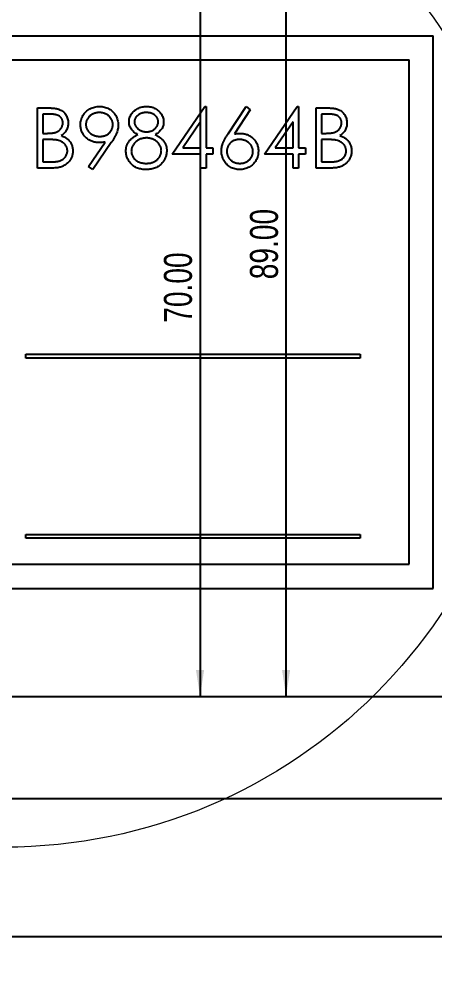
# Model space of a CAD drawing. Header units: millimetres. Extents: x 0 to 836, y 0 to 589.
# Drawn here: x 269.9 to 321.7, y 202.8 to 323.1 of the extents above; entities that cross this region are included whole.
import ezdxf

# ---------------------------------------------------------------- set-up
doc = ezdxf.new("R2010")
doc.units = ezdxf.units.MM
doc.layers.add('FORMAT', color=7, linetype='Continuous')
doc.styles.add('SLDTEXTSTYLE0', font='TXT', dxfattribs={"width": 0.75})
doc.dimstyles.new('SLDDIMSTYLE0', dxfattribs={"dimtxt": 3.5, "dimasz": 3.302, "dimexe": 0, "dimexo": 0.0625, "dimgap": 0.875, "dimtad": 1, "dimlfac": 0.666667, "dimrnd": 1e-09, "dimzin": 4, "dimdsep": 46, "dimtxsty": 'SLDTEXTSTYLE0', "dimsah": 1, "dimcen": 0.09, "dimadec": 0, "dimazin": 1, "dimtfac": 1, "dimtofl": 0, "dimtmove": 0, "dimatfit": 3, "dimfxl": 1, "dimfrac": 2, "dimtolj": 1, "dimtzin": 12, "dimarcsym": 0})

# ---------------------------------------------------------------- blocks, each defined once
blk = doc.blocks.new('_D_1')
at = {"layer": 'FORMAT'}
for p, q in [((58.29, 421.36), (58.29, 549.74)), ((58.29, 548.74), (694.29, 548.74)), ((694.29, 421.36), (694.29, 549.74))]:
    blk.add_line(p, q, dxfattribs=at)
for points in [[(58.29, 548.74), (61.59, 548.23), (61.59, 549.24)], [(694.29, 548.74), (690.99, 549.24), (690.99, 548.23)]]:
    blk.add_solid(points, dxfattribs=at)
at = {"layer": 'FORMAT', "insert": (369.18, 553.25), "char_height": 3.5, "attachment_point": 1, "style": 'SLDTEXTSTYLE0'}
blk.add_mtext('424.00', dxfattribs=at)
blk = doc.blocks.new('_D_5')
at = {"layer": 'FORMAT'}
for p, q in [((377.96, 372.01), (302.17, 372.01)), ((303.17, 238.51), (303.17, 372.01)), ((211.54, 238.51), (304.17, 238.51))]:
    blk.add_line(p, q, dxfattribs=at)
for points in [[(303.17, 372.01), (302.67, 368.71), (303.68, 368.71)], [(303.17, 238.51), (303.68, 241.82), (302.67, 241.82)]]:
    blk.add_solid(points, dxfattribs=at)
at = {"layer": 'FORMAT', "insert": (298.66, 290.62), "char_height": 3.5, "attachment_point": 1, "rotation": 90, "style": 'SLDTEXTSTYLE0'}
blk.add_mtext('89.00', dxfattribs=at)
blk = doc.blocks.new('_D_11')
at = {"layer": 'FORMAT'}
for p, q in [((358, 276.01), (330.46, 276.01)), ((331.46, 276.01), (331.46, 238.51)), ((211.54, 238.51), (332.46, 238.51))]:
    blk.add_line(p, q, dxfattribs=at)
for points in [[(331.46, 276.01), (330.95, 272.71), (331.96, 272.71)], [(331.46, 238.51), (331.96, 241.82), (330.95, 241.82)]]:
    blk.add_solid(points, dxfattribs=at)
at = {"layer": 'FORMAT', "insert": (326.94, 243.27), "char_height": 3.5, "attachment_point": 1, "rotation": 90, "style": 'SLDTEXTSTYLE0'}
blk.add_mtext('25.00', dxfattribs=at)
blk = doc.blocks.new('_D_75')
at = {"layer": 'FORMAT'}
for p, q in [((337.04, 343.51), (291.43, 343.51)), ((292.43, 343.51), (292.43, 238.51)), ((211.54, 238.51), (293.43, 238.51))]:
    blk.add_line(p, q, dxfattribs=at)
for points in [[(292.43, 343.51), (291.92, 340.21), (292.94, 340.21)], [(292.43, 238.51), (292.94, 241.82), (291.92, 241.82)]]:
    blk.add_solid(points, dxfattribs=at)
at = {"layer": 'FORMAT', "insert": (287.92, 285.19), "char_height": 3.5, "attachment_point": 1, "rotation": 90, "style": 'SLDTEXTSTYLE0'}
blk.add_mtext('70.00', dxfattribs=at)
blk = doc.blocks.new('_D_89')
at = {"layer": 'FORMAT'}
for p, q in [((376.29, 373.88), (376.29, 179.51)), ((103.29, 237.51), (103.29, 179.51)), ((103.29, 180.51), (376.29, 180.51))]:
    blk.add_line(p, q, dxfattribs=at)
for points in [[(103.29, 180.51), (106.59, 180.01), (106.59, 181.02)], [(376.29, 180.51), (372.99, 181.02), (372.99, 180.01)]]:
    blk.add_solid(points, dxfattribs=at)
at = {"layer": 'FORMAT', "insert": (234.58, 185.03), "char_height": 3.5, "attachment_point": 1, "style": 'SLDTEXTSTYLE0'}
blk.add_mtext('182.00', dxfattribs=at)
blk = doc.blocks.new('_D_90')
at = {"layer": 'FORMAT'}
for p, q in [((377.29, 372.01), (394.74, 372.01)), ((393.74, 238.51), (393.74, 372.01)), ((211.54, 238.51), (394.74, 238.51)), ((393.74, 238.51), (393.74, 186.69))]:
    blk.add_line(p, q, dxfattribs=at)
for points in [[(393.74, 372.01), (393.23, 368.71), (394.24, 368.71)], [(393.74, 238.51), (394.24, 241.82), (393.23, 241.82)]]:
    blk.add_solid(points, dxfattribs=at)
at = {"layer": 'FORMAT', "insert": (389.22, 186.69), "char_height": 3.5, "attachment_point": 1, "rotation": 90, "style": 'SLDTEXTSTYLE0'}
blk.add_mtext('89.00', dxfattribs=at)

msp = doc.modelspace()

# ---------------------------------------------------------------- linework, layer by layer
at = {"color": 7, "linetype": 'Continuous', "lineweight": 25}
for p, q in [((216.54008, 321.01361), (321.54008, 321.01361)), ((321.54008, 252.01361), (321.54008, 321.01361)), ((219.54008, 318.01361), (318.54008, 318.01361)), ((318.54008, 255.01361), (318.54008, 318.01361)), ((272.11701, 312.01361), (273.58035, 312.01361)), ((272.11701, 304.51361), (272.11701, 312.01361)), ((288.94393, 306.24438), (293.03798, 312.20592)), ((293.03798, 312.20592), (293.1747, 312.20592)), ((293.1747, 312.20592), (293.1747, 307.01361)), ((295.93612, 308.78344), (298.1747, 312.20592)), ((298.69303, 311.79877), (296.71136, 308.76842)), ((298.1747, 312.20592), (298.69303, 311.79877)), ((300.48239, 306.24438), (304.57644, 312.20592)), ((304.57644, 312.20592), (304.71316, 312.20592)), ((304.71316, 312.20592), (304.71316, 307.01361)), ((306.9247, 312.01361), (308.38804, 312.01361)), ((306.9247, 304.51361), (306.9247, 312.01361)), ((273.70355, 311.24438), (272.79008, 311.24438)), ((272.79008, 311.24438), (272.79008, 308.84053)), ((307.59778, 311.24438), (307.59778, 308.84053)), ((308.51124, 311.24438), (307.59778, 311.24438)), ((292.50162, 310.27082), (290.26605, 307.01361)), ((292.50162, 307.01361), (292.50162, 310.27082)), ((304.04008, 310.27082), (301.80451, 307.01361)), ((304.04008, 307.01361), (304.04008, 310.27082)), ((272.79008, 308.84053), (273.24231, 308.84053)), ((273.2363, 308.0713), (272.79008, 308.0713)), ((272.79008, 308.0713), (272.79008, 305.28284)), ((307.59778, 308.84053), (308.05, 308.84053)), ((307.59778, 308.0713), (307.59778, 305.28284)), ((308.04399, 308.0713), (307.59778, 308.0713)), ((278.50222, 304.6954), (280.58756, 307.74378)), ((281.34928, 307.69871), (279.04008, 304.3213)), ((290.26605, 307.01361), (292.50162, 307.01361)), ((293.1747, 307.01361), (294.04008, 307.01361)), ((294.04008, 307.01361), (294.04008, 306.24438)), ((301.80451, 307.01361), (304.04008, 307.01361)), ((304.71316, 307.01361), (305.57855, 307.01361)), ((305.57855, 307.01361), (305.57855, 306.24438)), ((292.50162, 306.24438), (288.94393, 306.24438)), ((292.50162, 304.51361), (292.50162, 306.24438)), ((293.1747, 306.24438), (293.1747, 304.51361)), ((294.04008, 306.24438), (293.1747, 306.24438)), ((304.04008, 306.24438), (300.48239, 306.24438)), ((304.04008, 304.51361), (304.04008, 306.24438)), ((304.71316, 306.24438), (304.71316, 304.51361)), ((305.57855, 306.24438), (304.71316, 306.24438)), ((274.14525, 304.51361), (272.11701, 304.51361)), ((272.79008, 305.28284), (273.74862, 305.28284)), ((279.04008, 304.3213), (278.50222, 304.6954)), ((293.1747, 304.51361), (292.50162, 304.51361)), ((304.71316, 304.51361), (304.04008, 304.51361)), ((308.95294, 304.51361), (306.9247, 304.51361)), ((307.59778, 305.28284), (308.55631, 305.28284)), ((270.6747, 281.24438), (312.40547, 281.24438)), ((270.6747, 280.76361), (270.6747, 281.24438)), ((312.40547, 280.76361), (270.6747, 280.76361)), ((312.40547, 281.24438), (312.40547, 280.76361)), ((270.6747, 258.74438), (312.40547, 258.74438)), ((270.6747, 258.26361), (270.6747, 258.74438)), ((312.40547, 258.74438), (312.40547, 258.26361)), ((312.40547, 258.26361), (270.6747, 258.26361)), ((219.54008, 255.01361), (318.54008, 255.01361)), ((216.54008, 252.01361), (321.54008, 252.01361)), ((58.29008, 225.76361), (694.29008, 225.76361)), ((58.29008, 208.51361), (694.29008, 208.51361))]:
    msp.add_line(p, q, dxfattribs=at)
at = {"color": 7, "linetype": 'Continuous', "lineweight": 18}
msp.add_circle((267.98143, 285.33813), 65.65304, dxfattribs=at)
at = {"color": 7, "linetype": 'Continuous', "lineweight": 25}
for points, knots in [([(273.58035, 312.01361), (273.65198, 312.01323), (273.79082, 312.0125), (273.99272, 312.00118), (274.18183, 311.98575), (274.35819, 311.96125), (274.52174, 311.9317), (274.67295, 311.89591), (274.81136, 311.85299), (274.9766, 311.78475), (275.165, 311.68335), (275.369, 311.5335), (275.54344, 311.35022), (275.69384, 311.14347), (275.81341, 310.91603), (275.89992, 310.67333), (275.95468, 310.4185), (275.96031, 310.24355), (275.96316, 310.15514)], [0, 0, 0, 0, 0.062594097, 0.121322939, 0.176680142, 0.228365096, 0.276868446, 0.321879128, 0.364098625, 0.403355696, 0.477967948, 0.550535461, 0.623584457, 0.698174882, 0.77335367, 0.847281125, 0.92281834, 1, 1, 1, 1]), ([(277.50162, 309.90874), (277.50534, 310.01367), (277.51263, 310.21964), (277.57135, 310.52057), (277.6679, 310.80511), (277.80254, 311.07252), (277.97211, 311.31894), (278.17591, 311.54096), (278.41271, 311.73541), (278.6771, 311.90256), (278.96285, 312.037), (279.26214, 312.13608), (279.57268, 312.19436), (279.78303, 312.20205), (279.88894, 312.20592)], [0, 0, 0, 0, 0.085249051, 0.167326594, 0.248175325, 0.328829078, 0.409908097, 0.490584451, 0.572993487, 0.658264892, 0.744221577, 0.829060407, 0.913938298, 1, 1, 1, 1]), ([(279.88894, 312.20592), (279.99285, 312.202), (280.19815, 312.19425), (280.50006, 312.13749), (280.78921, 312.04184), (281.06403, 311.90966), (281.31847, 311.74398), (281.54727, 311.54654), (281.74522, 311.31725), (281.91199, 311.06163), (282.04585, 310.78699), (282.14243, 310.50031), (282.20189, 310.20365), (282.20938, 310.00266), (282.21316, 309.90123)], [0, 0, 0, 0, 0.0855321077, 0.1690033829, 0.2519432489, 0.3356820104, 0.4194085858, 0.5012648985, 0.5837029416, 0.668000359, 0.7519186599, 0.8345977113, 0.9165256688, 1, 1, 1, 1]), ([(283.55932, 310.28134), (283.56282, 310.36126), (283.56986, 310.52192), (283.62683, 310.76108), (283.71966, 310.99597), (283.84592, 311.22546), (284.00317, 311.44178), (284.19185, 311.6358), (284.40742, 311.80575), (284.64883, 311.94841), (284.90863, 312.06452), (285.18273, 312.14462), (285.46637, 312.19698), (285.65944, 312.20291), (285.75733, 312.20592)], [0, 0, 0, 0, 0.074058426, 0.148870352, 0.226667668, 0.307734759, 0.391157204, 0.473929356, 0.557927752, 0.64498929, 0.733364056, 0.821092042, 0.909287215, 1, 1, 1, 1]), ([(285.75733, 312.20592), (285.8527, 312.20282), (286.04075, 312.19671), (286.31716, 312.14573), (286.58165, 312.0606), (286.83328, 311.94511), (287.06756, 311.80285), (287.27457, 311.63056), (287.45742, 311.4374), (287.60868, 311.22114), (287.73331, 310.99253), (287.8201, 310.75334), (287.87571, 310.50874), (287.88272, 310.34323), (287.88624, 310.2603)], [0, 0, 0, 0, 0.089409711, 0.176305764, 0.262625902, 0.349445726, 0.435498264, 0.51892813, 0.601354657, 0.684256422, 0.76580674, 0.844876866, 0.922279795, 1, 1, 1, 1]), ([(308.38804, 312.01361), (308.45967, 312.01323), (308.59852, 312.0125), (308.80041, 312.00118), (308.98952, 311.98575), (309.16588, 311.96125), (309.32943, 311.9317), (309.48064, 311.89591), (309.61905, 311.85299), (309.78429, 311.78475), (309.97269, 311.68335), (310.17669, 311.5335), (310.35113, 311.35022), (310.50153, 311.14347), (310.6211, 310.91603), (310.70761, 310.67333), (310.76237, 310.4185), (310.76801, 310.24355), (310.77085, 310.15514)], [0, 0, 0, 0, 0.062594097, 0.121322939, 0.176680142, 0.228365096, 0.276868446, 0.321879128, 0.364098625, 0.403355696, 0.477967948, 0.550535461, 0.623584457, 0.698174882, 0.77335367, 0.847281125, 0.92281834, 1, 1, 1, 1]), ([(275.29008, 310.14161), (275.28896, 310.18324), (275.28675, 310.2649), (275.26863, 310.38393), (275.23784, 310.49588), (275.1983, 310.60228), (275.14304, 310.69981), (275.07797, 310.79183), (274.99936, 310.87521), (274.90988, 310.95315), (274.807, 311.02224), (274.69079, 311.08276), (274.55968, 311.13149), (274.41586, 311.17417), (274.25714, 311.20414), (274.08534, 311.22911), (273.89905, 311.24183), (273.77017, 311.24351), (273.70355, 311.24438)], [0, 0, 0, 0, 0.057003133, 0.111817869, 0.164402372, 0.215869805, 0.26684111, 0.317478963, 0.369902136, 0.423400449, 0.479718398, 0.539241497, 0.602430689, 0.671029546, 0.744484798, 0.823453971, 0.908740313, 1, 1, 1, 1]), ([(279.85439, 311.43669), (279.79725, 311.43502), (279.68515, 311.43176), (279.52001, 311.41257), (279.36174, 311.37755), (279.20929, 311.32948), (279.06296, 311.26753), (278.92287, 311.19249), (278.78986, 311.10297), (278.66519, 311.00141), (278.54926, 310.89193), (278.45042, 310.77242), (278.36558, 310.64889), (278.29513, 310.51985), (278.24156, 310.38445), (278.20165, 310.24367), (278.17896, 310.09678), (278.17613, 309.99696), (278.1747, 309.9463)], [0, 0, 0, 0, 0.068711841, 0.134812066, 0.199537593, 0.263334935, 0.326747481, 0.390328483, 0.454125826, 0.519203322, 0.583510145, 0.645497183, 0.705289842, 0.76348758, 0.8218564, 0.880004273, 0.93910771, 1, 1, 1, 1]), ([(281.54008, 309.9463), (281.53865, 309.99696), (281.53582, 310.09678), (281.51313, 310.24367), (281.47322, 310.38445), (281.41967, 310.51987), (281.34913, 310.64883), (281.26448, 310.77294), (281.16391, 310.89142), (281.04819, 311.00149), (280.9234, 311.10295), (280.79041, 311.19249), (280.65032, 311.26753), (280.50399, 311.32946), (280.3511, 311.37779), (280.19175, 311.41254), (280.02513, 311.43176), (279.91203, 311.43502), (279.85439, 311.43669)], [0, 0, 0, 0, 0.060760097, 0.119735224, 0.177756862, 0.235998968, 0.294070362, 0.353733216, 0.41597262, 0.480139837, 0.545076055, 0.608734897, 0.67217787, 0.735452751, 0.799111594, 0.864283666, 0.930837051, 1, 1, 1, 1]), ([(285.71977, 311.43669), (285.66716, 311.43529), (285.56424, 311.43256), (285.41332, 311.41829), (285.26981, 311.39053), (285.1322, 311.35359), (285.00239, 311.30369), (284.87861, 311.24499), (284.76296, 311.17362), (284.65406, 311.09356), (284.55602, 311.0055), (284.46901, 310.91376), (284.39674, 310.81652), (284.33537, 310.71622), (284.29083, 310.60987), (284.25748, 310.50073), (284.23494, 310.38743), (284.23325, 310.30999), (284.23239, 310.27082)], [0, 0, 0, 0, 0.0752433086, 0.1472088117, 0.2164470899, 0.2840250416, 0.3506554492, 0.4150313178, 0.479629831, 0.5446516341, 0.6080442397, 0.667827565, 0.7251142466, 0.7809917079, 0.8355270041, 0.8894381545, 0.9440720892, 1, 1, 1, 1]), ([(287.21316, 310.28584), (287.21202, 310.32148), (287.20976, 310.3922), (287.19112, 310.49664), (287.16031, 310.5987), (287.1186, 310.69923), (287.06373, 310.79682), (286.99866, 310.893), (286.91962, 310.9856), (286.83092, 311.07679), (286.73032, 311.16119), (286.61802, 311.23541), (286.49461, 311.29843), (286.36007, 311.34962), (286.2149, 311.38807), (286.05977, 311.41686), (285.89339, 311.43309), (285.7789, 311.43546), (285.71977, 311.43669)], [0, 0, 0, 0, 0.050902438, 0.101034043, 0.151083817, 0.203061988, 0.256248434, 0.310846715, 0.3687691, 0.43001504, 0.492519647, 0.556048722, 0.621995683, 0.690192369, 0.761384855, 0.83635622, 0.915487005, 1, 1, 1, 1]), ([(310.09778, 310.14161), (310.09665, 310.18324), (310.09444, 310.2649), (310.07632, 310.38393), (310.04554, 310.49588), (310.00599, 310.60228), (309.95073, 310.69981), (309.88566, 310.79183), (309.80705, 310.87521), (309.71757, 310.95315), (309.6147, 311.02224), (309.49849, 311.08276), (309.36737, 311.13149), (309.22356, 311.17417), (309.06483, 311.20414), (308.89303, 311.22911), (308.70674, 311.24183), (308.57786, 311.24351), (308.51124, 311.24438)], [0, 0, 0, 0, 0.057003133, 0.111817869, 0.164402372, 0.215869805, 0.26684111, 0.317478963, 0.369902136, 0.423400449, 0.479718398, 0.539241497, 0.602430689, 0.671029546, 0.744484798, 0.823453971, 0.908740313, 1, 1, 1, 1]), ([(273.24231, 308.84053), (273.30841, 308.84139), (273.43614, 308.84305), (273.62111, 308.84779), (273.79281, 308.86107), (273.95093, 308.87435), (274.09524, 308.89594), (274.2254, 308.92163), (274.34347, 308.94881), (274.47963, 308.99503), (274.63407, 309.06334), (274.79871, 309.16935), (274.94386, 309.29562), (275.06642, 309.44131), (275.16673, 309.60174), (275.23641, 309.77434), (275.28365, 309.95481), (275.28792, 310.07871), (275.29008, 310.14161)], [0, 0, 0, 0, 0.072301034, 0.139700332, 0.202288511, 0.260599533, 0.313190329, 0.361738933, 0.405706476, 0.445539985, 0.518831956, 0.58977824, 0.658867479, 0.728430478, 0.797282704, 0.864815377, 0.931363753, 1, 1, 1, 1]), ([(275.96316, 310.15514), (275.96082, 310.07231), (275.95622, 309.90955), (275.9122, 309.67149), (275.84328, 309.44488), (275.74748, 309.23054), (275.62298, 309.03333), (275.47542, 308.85164), (275.2974, 308.69318), (275.16402, 308.60458), (275.09627, 308.55958)], [0, 0, 0, 0, 0.1305691071, 0.2565806087, 0.3805516168, 0.5036229172, 0.6257393232, 0.747548582, 0.8717661186, 1, 1, 1, 1]), ([(279.7988, 307.68669), (279.72007, 307.6887), (279.56552, 307.69266), (279.33831, 307.72404), (279.11998, 307.77236), (278.91112, 307.84446), (278.71093, 307.93407), (278.51987, 308.0452), (278.33817, 308.17592), (278.1678, 308.32557), (278.01284, 308.48988), (277.87479, 308.66378), (277.76006, 308.8493), (277.66475, 309.04265), (277.59247, 309.24661), (277.53984, 309.45886), (277.50744, 309.68088), (277.50358, 309.83201), (277.50162, 309.90874)], [0, 0, 0, 0, 0.0662949128, 0.1301311165, 0.1928622252, 0.2543600042, 0.3159098461, 0.3773381393, 0.4402052629, 0.5041751318, 0.5680336324, 0.6302277218, 0.6908614774, 0.7514218176, 0.8114657367, 0.8727504668, 0.9353907348, 1, 1, 1, 1]), ([(278.1747, 309.9463), (278.176, 309.89563), (278.17856, 309.79569), (278.20326, 309.64884), (278.24457, 309.50808), (278.2999, 309.37204), (278.37276, 309.24203), (278.46217, 309.11867), (278.56697, 309.00056), (278.68575, 308.88955), (278.81575, 308.78765), (278.9546, 308.69866), (279.09991, 308.6235), (279.25219, 308.5632), (279.4103, 308.51474), (279.57568, 308.48009), (279.74777, 308.4609), (279.86436, 308.4576), (279.9235, 308.45592)], [0, 0, 0, 0, 0.059539585, 0.11742296, 0.174440441, 0.231733891, 0.289721977, 0.349200396, 0.410515532, 0.475080279, 0.540094475, 0.604444096, 0.668696674, 0.732110201, 0.796739347, 0.86290573, 0.930461639, 1, 1, 1, 1]), ([(279.9235, 308.45592), (279.98314, 308.45755), (280.09925, 308.46072), (280.26934, 308.48002), (280.4299, 308.51425), (280.58133, 308.56337), (280.72518, 308.62263), (280.85914, 308.69809), (280.98334, 308.78812), (281.0986, 308.88929), (281.20095, 309.00168), (281.29211, 309.11932), (281.3696, 309.24271), (281.43081, 309.37341), (281.48113, 309.50823), (281.51588, 309.64935), (281.53513, 309.79603), (281.53842, 309.89567), (281.54008, 309.9463)], [0, 0, 0, 0, 0.072712997, 0.141547485, 0.208362523, 0.272461584, 0.335389961, 0.397711299, 0.459383375, 0.522098174, 0.584314767, 0.644391935, 0.703345013, 0.761508875, 0.820030475, 0.878517037, 0.938264501, 1, 1, 1, 1]), ([(282.21316, 309.90123), (282.21064, 309.82249), (282.20551, 309.6628), (282.16965, 309.42016), (282.10875, 309.17276), (282.03964, 308.96336), (281.97293, 308.79041), (281.91014, 308.6538), (281.84047, 308.51001), (281.75922, 308.36056), (281.67187, 308.20352), (281.57317, 308.04049), (281.46537, 307.87123), (281.38859, 307.75713), (281.34928, 307.69871)], [0, 0, 0, 0, 0.098319974, 0.199417474, 0.305602598, 0.416162356, 0.474582381, 0.537006481, 0.603857361, 0.674089608, 0.749416987, 0.828253481, 0.91205416, 1, 1, 1, 1]), ([(284.65457, 308.69179), (284.56759, 308.73923), (284.39917, 308.83107), (284.17616, 308.99981), (283.98461, 309.18257), (283.82978, 309.3832), (283.70791, 309.59545), (283.6243, 309.81797), (283.56773, 310.04665), (283.56213, 310.20288), (283.55932, 310.28134)], [0, 0, 0, 0, 0.14586006, 0.282425903, 0.4108504, 0.535029421, 0.654701078, 0.770133433, 0.884555844, 1, 1, 1, 1]), ([(284.23239, 310.27082), (284.23386, 310.23165), (284.23678, 310.15424), (284.25929, 310.03993), (284.29284, 309.92759), (284.34566, 309.81991), (284.40902, 309.71315), (284.48721, 309.60997), (284.5804, 309.51001), (284.68546, 309.41414), (284.79992, 309.32435), (284.92117, 309.24641), (285.04769, 309.18119), (285.1782, 309.12692), (285.31401, 309.08472), (285.4543, 309.05479), (285.59908, 309.03619), (285.69718, 309.03396), (285.74682, 309.03284)], [0, 0, 0, 0, 0.05456395, 0.107826203, 0.161923709, 0.217509701, 0.274498333, 0.334814765, 0.397554947, 0.464754577, 0.53290121, 0.600097214, 0.665354161, 0.731083628, 0.796883494, 0.86329159, 0.930831218, 1, 1, 1, 1]), ([(285.74682, 309.03284), (285.81057, 309.03471), (285.93744, 309.03843), (286.12446, 309.07304), (286.30631, 309.12748), (286.48104, 309.20197), (286.64412, 309.29546), (286.78949, 309.40739), (286.91591, 309.53517), (287.02207, 309.67682), (287.10438, 309.82757), (287.16845, 309.97886), (287.20587, 310.13229), (287.21075, 310.23508), (287.21316, 310.28584)], [0, 0, 0, 0, 0.089689936, 0.17849401, 0.266837753, 0.356558176, 0.44533425, 0.530805835, 0.614076217, 0.697707086, 0.77914195, 0.855353591, 0.92855682, 1, 1, 1, 1]), ([(287.88624, 310.2603), (287.88316, 310.17893), (287.87713, 310.0191), (287.82634, 309.78612), (287.74081, 309.56793), (287.62404, 309.36206), (287.47184, 309.17224), (287.28625, 308.99606), (287.06875, 308.83207), (286.90533, 308.73953), (286.82103, 308.69179)], [0, 0, 0, 0, 0.121904041, 0.239412608, 0.355410104, 0.472090729, 0.592858982, 0.718703468, 0.854892383, 1, 1, 1, 1]), ([(308.05, 308.84053), (308.1161, 308.84139), (308.24383, 308.84305), (308.4288, 308.84779), (308.6005, 308.86107), (308.75863, 308.87435), (308.90293, 308.89594), (309.0331, 308.92163), (309.15116, 308.94881), (309.28732, 308.99503), (309.44176, 309.06334), (309.6064, 309.16935), (309.75155, 309.29562), (309.87412, 309.44131), (309.97443, 309.60174), (310.0441, 309.77434), (310.09134, 309.95481), (310.09561, 310.07871), (310.09778, 310.14161)], [0, 0, 0, 0, 0.072301034, 0.139700332, 0.202288511, 0.260599533, 0.313190329, 0.361738933, 0.405706476, 0.445539985, 0.518831956, 0.58977824, 0.658867479, 0.728430478, 0.797282704, 0.864815377, 0.931363753, 1, 1, 1, 1]), ([(310.77085, 310.15514), (310.76851, 310.07231), (310.76391, 309.90955), (310.71989, 309.67149), (310.65097, 309.44488), (310.55517, 309.23054), (310.43067, 309.03333), (310.28312, 308.85164), (310.1051, 308.69318), (309.97172, 308.60458), (309.90397, 308.55958)], [0, 0, 0, 0, 0.130569107, 0.256580609, 0.380551617, 0.503622917, 0.625739323, 0.747548582, 0.871766119, 1, 1, 1, 1]), ([(274.63954, 307.98266), (274.60305, 307.99006), (274.52393, 308.00612), (274.39492, 308.02306), (274.24763, 308.03816), (274.08172, 308.04932), (273.89699, 308.06087), (273.69304, 308.06536), (273.4707, 308.07071), (273.31643, 308.0711), (273.2363, 308.0713)], [0, 0, 0, 0, 0.079306486, 0.171952819, 0.277056507, 0.394730576, 0.526177321, 0.671344767, 0.829285257, 1, 1, 1, 1]), ([(275.09627, 308.55958), (275.18148, 308.52687), (275.34449, 308.46429), (275.56881, 308.35364), (275.76209, 308.23329), (275.9258, 308.10187), (276.0658, 307.96021), (276.18806, 307.80623), (276.29238, 307.63793), (276.38176, 307.45707), (276.45151, 307.26548), (276.50374, 307.06498), (276.53367, 306.85626), (276.53793, 306.71422), (276.54008, 306.64252)], [0, 0, 0, 0, 0.106057493, 0.202914257, 0.290300165, 0.370222566, 0.446383721, 0.5213969, 0.598291083, 0.676142469, 0.7555287, 0.834887172, 0.916646049, 1, 1, 1, 1]), ([(283.1747, 306.63651), (283.17594, 306.68913), (283.17839, 306.79314), (283.19532, 306.9468), (283.22256, 307.09637), (283.25954, 307.24238), (283.30966, 307.38379), (283.37018, 307.52125), (283.44075, 307.65493), (283.52235, 307.78556), (283.61729, 307.9113), (283.72478, 308.03429), (283.84698, 308.15263), (283.98254, 308.26775), (284.12989, 308.38169), (284.29287, 308.48831), (284.46716, 308.59515), (284.59103, 308.65903), (284.65457, 308.69179)], [0, 0, 0, 0, 0.058853586, 0.116315459, 0.172674843, 0.228780387, 0.284580359, 0.340256506, 0.396629805, 0.453507263, 0.51231819, 0.572648444, 0.636021936, 0.702362946, 0.771483056, 0.844184477, 0.920069794, 1, 1, 1, 1]), ([(285.76334, 308.26361), (285.69664, 308.26242), (285.5658, 308.2601), (285.3741, 308.23419), (285.19013, 308.19813), (285.01451, 308.14342), (284.84729, 308.07228), (284.68759, 307.98671), (284.53663, 307.88555), (284.39648, 307.7701), (284.2685, 307.64569), (284.15622, 307.51399), (284.06087, 307.37744), (283.98408, 307.23431), (283.92105, 307.08764), (283.87967, 306.93376), (283.85314, 306.77565), (283.84957, 306.66816), (283.84778, 306.61397)], [0, 0, 0, 0, 0.0712686926, 0.139811785, 0.2064974321, 0.2715352443, 0.3360818306, 0.4005283877, 0.4649838427, 0.5300503054, 0.594423409, 0.65558271, 0.7148491056, 0.7721150639, 0.8289992113, 0.8851221628, 0.9420793533, 1, 1, 1, 1]), ([(287.59778, 306.68458), (287.59584, 306.73575), (287.59201, 306.83664), (287.56772, 306.98614), (287.52504, 307.13057), (287.46648, 307.27168), (287.38852, 307.4066), (287.29671, 307.53885), (287.18594, 307.66476), (287.06077, 307.7853), (286.92435, 307.89676), (286.77935, 307.99536), (286.62688, 308.0784), (286.46726, 308.14594), (286.30084, 308.19905), (286.12774, 308.23616), (285.94777, 308.25952), (285.82551, 308.26223), (285.76334, 308.26361)], [0, 0, 0, 0, 0.057339426, 0.113063332, 0.169181449, 0.22577456, 0.283826304, 0.343454279, 0.405906962, 0.47139226, 0.538002834, 0.603063556, 0.667601831, 0.732225443, 0.79700481, 0.86304799, 0.930356987, 1, 1, 1, 1]), ([(286.82103, 308.69179), (286.88242, 308.65978), (287.00215, 308.59735), (287.17268, 308.49683), (287.32852, 308.39089), (287.474, 308.28452), (287.60656, 308.17367), (287.72473, 308.05788), (287.83141, 307.94006), (287.92447, 307.81819), (288.00632, 307.69262), (288.07706, 307.563), (288.13753, 307.42962), (288.18545, 307.29103), (288.22492, 307.14925), (288.25209, 307.00247), (288.26669, 306.85165), (288.26946, 306.74972), (288.27085, 306.6981)], [0, 0, 0, 0, 0.07952483, 0.155099976, 0.22721982, 0.295910504, 0.362055881, 0.425520117, 0.485812719, 0.544494706, 0.601459636, 0.657840594, 0.713974472, 0.769467952, 0.826129967, 0.882885359, 0.940700882, 1, 1, 1, 1]), ([(295.09778, 306.60496), (295.10031, 306.68219), (295.10548, 306.8399), (295.14157, 307.07875), (295.19957, 307.32315), (295.26452, 307.53048), (295.33314, 307.70032), (295.39026, 307.83726), (295.46134, 307.97818), (295.53714, 308.1279), (295.62448, 308.28259), (295.71944, 308.44481), (295.82465, 308.61199), (295.89841, 308.72544), (295.93612, 308.78344)], [0, 0, 0, 0, 0.09781819, 0.199726053, 0.305276357, 0.415811491, 0.474472231, 0.53727388, 0.603657421, 0.674298863, 0.749834485, 0.828598477, 0.912377778, 1, 1, 1, 1]), ([(297.34688, 308.0713), (297.28974, 308.06963), (297.17814, 308.06638), (297.01441, 308.04747), (296.85946, 308.01185), (296.71122, 307.9665), (296.57247, 307.90413), (296.44221, 307.82838), (296.31993, 307.73919), (296.20691, 307.63783), (296.10444, 307.52686), (296.01619, 307.408), (295.94007, 307.28411), (295.87818, 307.15416), (295.82999, 307.0182), (295.79513, 306.87686), (295.77573, 306.72919), (295.7725, 306.62905), (295.77085, 306.57791)], [0, 0, 0, 0, 0.070599289, 0.137900921, 0.203196198, 0.266789725, 0.329106387, 0.390653545, 0.452653057, 0.51574804, 0.577926341, 0.638930012, 0.698350718, 0.757296037, 0.816393767, 0.87626691, 0.936817109, 1, 1, 1, 1]), ([(296.71136, 308.76842), (296.84329, 308.78945), (297.10065, 308.83047), (297.36115, 308.83723), (297.4881, 308.84053)], [0, 0, 0, 0, 0.512659336, 1, 1, 1, 1]), ([(299.04008, 306.57791), (299.03891, 306.62911), (299.03659, 306.72961), (299.01041, 306.8768), (298.97411, 307.01892), (298.91929, 307.15509), (298.84807, 307.28477), (298.76132, 307.40861), (298.66096, 307.52756), (298.54504, 307.63805), (298.41884, 307.73908), (298.28467, 307.82826), (298.14429, 307.90353), (297.99786, 307.96633), (297.8437, 308.01165), (297.68429, 308.04734), (297.5176, 308.06633), (297.40451, 308.06962), (297.34688, 308.0713)], [0, 0, 0, 0, 0.061137915, 0.119993844, 0.178225322, 0.23625642, 0.294929377, 0.354715749, 0.416729664, 0.480664408, 0.54583177, 0.609758105, 0.672971228, 0.736016869, 0.799839398, 0.864775357, 0.931087623, 1, 1, 1, 1]), ([(297.4881, 308.84053), (297.56433, 308.83848), (297.71438, 308.83445), (297.93468, 308.80341), (298.14637, 308.7545), (298.34857, 308.68321), (298.54201, 308.59213), (298.72781, 308.48297), (298.90245, 308.3501), (299.06821, 308.20168), (299.21869, 308.03729), (299.35193, 307.86285), (299.46384, 307.67857), (299.55464, 307.48452), (299.62515, 307.281), (299.67655, 307.06829), (299.70694, 306.84622), (299.71107, 306.69519), (299.71316, 306.61848)], [0, 0, 0, 0, 0.0652308037, 0.128404896, 0.1900670716, 0.2509433658, 0.3115458329, 0.3728628022, 0.4350236739, 0.4990717247, 0.563091075, 0.6255101063, 0.6866800359, 0.747282503, 0.8085634952, 0.8707421035, 0.9343409515, 1, 1, 1, 1]), ([(309.44724, 307.98266), (309.41074, 307.99006), (309.33163, 308.00612), (309.20261, 308.02306), (309.05532, 308.03816), (308.88941, 308.04932), (308.70468, 308.06087), (308.50073, 308.06536), (308.27839, 308.07071), (308.12412, 308.0711), (308.04399, 308.0713)], [0, 0, 0, 0, 0.079306486, 0.171952819, 0.277056507, 0.394730576, 0.526177321, 0.671344767, 0.829285257, 1, 1, 1, 1]), ([(309.90397, 308.55958), (309.98917, 308.52687), (310.15218, 308.46429), (310.37651, 308.35364), (310.56978, 308.23329), (310.73349, 308.10187), (310.8735, 307.96021), (310.99575, 307.80623), (311.10007, 307.63793), (311.18946, 307.45707), (311.2592, 307.26548), (311.31144, 307.06498), (311.34137, 306.85626), (311.34563, 306.71422), (311.34778, 306.64252)], [0, 0, 0, 0, 0.106057493, 0.202914257, 0.290300165, 0.370222566, 0.446383721, 0.5213969, 0.598291083, 0.676142469, 0.7555287, 0.834887172, 0.916646049, 1, 1, 1, 1]), ([(275.86701, 306.64252), (275.86642, 306.68214), (275.86524, 306.76076), (275.84754, 306.8763), (275.8218, 306.98821), (275.78852, 307.0968), (275.74004, 307.20012), (275.68346, 307.30019), (275.61711, 307.39717), (275.51373, 307.51976), (275.36336, 307.66102), (275.14971, 307.79931), (274.90677, 307.91084), (274.73056, 307.9582), (274.63954, 307.98266)], [0, 0, 0, 0, 0.060287398, 0.119602355, 0.177503371, 0.235142664, 0.292132593, 0.350871209, 0.410097863, 0.470731522, 0.594828704, 0.722578824, 0.85669139, 1, 1, 1, 1]), ([(280.58756, 307.74378), (280.45451, 307.72751), (280.19252, 307.69547), (279.92866, 307.68958), (279.7988, 307.68669)], [0, 0, 0, 0, 0.507857636, 1, 1, 1, 1]), ([(310.6747, 306.64252), (310.67411, 306.68214), (310.67293, 306.76076), (310.65523, 306.8763), (310.62949, 306.98821), (310.59621, 307.0968), (310.54774, 307.20012), (310.49115, 307.30019), (310.42481, 307.39717), (310.32143, 307.51976), (310.17106, 307.66102), (309.9574, 307.79931), (309.71446, 307.91084), (309.53826, 307.9582), (309.44724, 307.98266)], [0, 0, 0, 0, 0.060287398, 0.119602355, 0.177503371, 0.235142664, 0.292132593, 0.350871209, 0.410097863, 0.470731522, 0.594828704, 0.722578824, 0.85669139, 1, 1, 1, 1]), ([(273.74862, 305.28284), (273.81723, 305.28366), (273.94947, 305.28525), (274.1404, 305.29042), (274.31737, 305.30219), (274.47955, 305.32072), (274.62872, 305.34081), (274.76307, 305.36784), (274.8837, 305.3988), (275.02357, 305.44666), (275.18108, 305.52101), (275.35082, 305.63311), (275.50173, 305.76666), (275.62989, 305.92123), (275.73491, 306.08929), (275.81132, 306.26746), (275.85844, 306.45279), (275.86415, 306.57915), (275.86701, 306.64252)], [0, 0, 0, 0, 0.072502489, 0.139738989, 0.201795135, 0.259821934, 0.312205989, 0.360773434, 0.404540343, 0.443698099, 0.516840794, 0.587874336, 0.657965418, 0.728969389, 0.79930772, 0.866635778, 0.933116329, 1, 1, 1, 1]), ([(276.54008, 306.64252), (276.53799, 306.5693), (276.53387, 306.42525), (276.50349, 306.21363), (276.45204, 306.0114), (276.38117, 305.81724), (276.28868, 305.63154), (276.17612, 305.45409), (276.04191, 305.28666), (275.89178, 305.12739), (275.72193, 304.98419), (275.53868, 304.85666), (275.33972, 304.75177), (275.12833, 304.66367), (274.90212, 304.59636), (274.66211, 304.54928), (274.40852, 304.51756), (274.2345, 304.51495), (274.14525, 304.51361)], [0, 0, 0, 0, 0.061160277, 0.120334558, 0.178180255, 0.235235126, 0.292682961, 0.351186248, 0.41045661, 0.471719854, 0.533761203, 0.595739024, 0.657887515, 0.72129518, 0.786822515, 0.854686154, 0.925477986, 1, 1, 1, 1]), ([(285.71226, 304.3213), (285.61152, 304.32377), (285.41548, 304.32858), (285.13014, 304.36114), (284.86416, 304.4182), (284.616, 304.49629), (284.38715, 304.59788), (284.17825, 304.72433), (283.98631, 304.87054), (283.81714, 305.04071), (283.66695, 305.22298), (283.53502, 305.41102), (283.42536, 305.60485), (283.33252, 305.80158), (283.26144, 306.00396), (283.21221, 306.21096), (283.18095, 306.42222), (283.17679, 306.56478), (283.1747, 306.63651)], [0, 0, 0, 0, 0.078556433, 0.15286284, 0.223559693, 0.290374944, 0.355403073, 0.418291157, 0.480388564, 0.543072615, 0.604923944, 0.664398309, 0.721942555, 0.778374891, 0.833829941, 0.888861236, 0.94408894, 1, 1, 1, 1]), ([(283.84778, 306.61397), (283.8507, 306.54662), (283.85649, 306.41299), (283.90247, 306.2155), (283.97626, 306.02431), (284.07917, 305.84099), (284.2066, 305.66967), (284.3633, 305.52033), (284.53953, 305.38764), (284.74126, 305.28033), (284.9616, 305.19463), (285.20052, 305.13558), (285.45456, 305.09649), (285.62998, 305.09255), (285.71977, 305.09053)], [0, 0, 0, 0, 0.074898208, 0.148596294, 0.224471235, 0.302322742, 0.381918618, 0.461148696, 0.542417123, 0.626716083, 0.714596831, 0.80490292, 0.900127254, 1, 1, 1, 1]), ([(285.71977, 305.09053), (285.78995, 305.09188), (285.92668, 305.09451), (286.12615, 305.11768), (286.31439, 305.15443), (286.49103, 305.20788), (286.65806, 305.27313), (286.81263, 305.35707), (286.95872, 305.45254), (287.08915, 305.56581), (287.20793, 305.68683), (287.3115, 305.81495), (287.40141, 305.94669), (287.47198, 306.08501), (287.52839, 306.22727), (287.56894, 306.37477), (287.59396, 306.52798), (287.59649, 306.6319), (287.59778, 306.68458)], [0, 0, 0, 0, 0.076558933, 0.149161352, 0.218826846, 0.285567139, 0.350313106, 0.414125154, 0.477179161, 0.540368019, 0.60220239, 0.662033654, 0.719934407, 0.775907433, 0.831114864, 0.886667447, 0.942552362, 1, 1, 1, 1]), ([(288.27085, 306.6981), (288.2692, 306.6259), (288.26593, 306.48297), (288.23743, 306.27201), (288.19476, 306.06713), (288.13244, 305.86836), (288.05163, 305.67681), (287.95204, 305.49232), (287.8393, 305.31185), (287.74876, 305.20081), (287.70294, 305.14462)], [0, 0, 0, 0, 0.1281581855, 0.2536731362, 0.377325306, 0.4993845548, 0.622918368, 0.7458393931, 0.871395285, 1, 1, 1, 1]), ([(297.36941, 304.3213), (297.26849, 304.32458), (297.06858, 304.33106), (296.77451, 304.38885), (296.49195, 304.48251), (296.22287, 304.61154), (295.97361, 304.77452), (295.75061, 304.97072), (295.55499, 305.19596), (295.39219, 305.45019), (295.26306, 305.72338), (295.16623, 306.00824), (295.10966, 306.30374), (295.10176, 306.50406), (295.09778, 306.60496)], [0, 0, 0, 0, 0.084334722, 0.167052318, 0.249566077, 0.332740482, 0.415914886, 0.49782801, 0.580372589, 0.664600121, 0.749466693, 0.832510234, 0.915639282, 1, 1, 1, 1]), ([(295.77085, 306.57791), (295.7722, 306.52723), (295.77483, 306.42786), (295.79873, 306.28142), (295.83523, 306.14049), (295.88953, 306.00581), (295.9543, 305.87532), (296.03981, 305.75374), (296.13456, 305.6337), (296.24782, 305.52441), (296.36937, 305.42272), (296.49923, 305.33383), (296.63457, 305.25779), (296.77723, 305.1982), (296.92517, 305.14929), (297.07963, 305.11487), (297.24071, 305.09541), (297.34983, 305.09218), (297.40547, 305.09053)], [0, 0, 0, 0, 0.061841703, 0.121262373, 0.180745949, 0.239230902, 0.298307559, 0.358182798, 0.420359231, 0.484792416, 0.549938484, 0.613718278, 0.676680707, 0.73915417, 0.802199703, 0.866740178, 0.932049652, 1, 1, 1, 1]), ([(299.71316, 306.61848), (299.71011, 306.51352), (299.70411, 306.30699), (299.64432, 306.00618), (299.5514, 305.71961), (299.41859, 305.45186), (299.25363, 305.20328), (299.05247, 304.98303), (298.82223, 304.78659), (298.5619, 304.62233), (298.28174, 304.48818), (297.98741, 304.39182), (297.68178, 304.3325), (297.47434, 304.32506), (297.36941, 304.3213)], [0, 0, 0, 0, 0.085947943, 0.169125212, 0.250399107, 0.332289736, 0.413364288, 0.494172283, 0.576021735, 0.660756969, 0.745783126, 0.830043593, 0.914027546, 1, 1, 1, 1]), ([(297.40547, 305.09053), (297.46111, 305.09218), (297.57023, 305.09541), (297.73131, 305.11487), (297.88577, 305.14929), (298.03372, 305.19818), (298.17631, 305.25786), (298.31154, 305.33336), (298.44017, 305.42327), (298.5618, 305.52424), (298.67459, 305.63432), (298.77161, 305.75267), (298.8545, 305.8763), (298.92186, 306.0053), (298.97556, 306.14058), (299.01225, 306.2814), (299.0361, 306.42787), (299.03874, 306.52724), (299.04008, 306.57791)], [0, 0, 0, 0, 0.0679623715, 0.1332834029, 0.1978352978, 0.2608919865, 0.3233765045, 0.3863500755, 0.4496377311, 0.514795327, 0.5792399132, 0.6418141778, 0.7013585648, 0.760726766, 0.8192220679, 0.8787161694, 0.9381473541, 1, 1, 1, 1]), ([(308.55631, 305.28284), (308.62492, 305.28366), (308.75716, 305.28525), (308.94809, 305.29042), (309.12506, 305.30219), (309.28725, 305.32072), (309.43641, 305.34081), (309.57076, 305.36784), (309.69139, 305.3988), (309.83127, 305.44666), (309.98877, 305.52101), (310.15851, 305.63311), (310.30942, 305.76666), (310.43758, 305.92123), (310.54261, 306.08929), (310.61901, 306.26746), (310.66613, 306.45279), (310.67184, 306.57915), (310.6747, 306.64252)], [0, 0, 0, 0, 0.072502489, 0.139738989, 0.201795135, 0.259821934, 0.312205989, 0.360773434, 0.404540343, 0.443698099, 0.516840794, 0.587874336, 0.657965418, 0.728969389, 0.79930772, 0.866635778, 0.933116329, 1, 1, 1, 1]), ([(311.34778, 306.64252), (311.34568, 306.5693), (311.34156, 306.42525), (311.31118, 306.21363), (311.25973, 306.0114), (311.18886, 305.81724), (311.09637, 305.63154), (310.98381, 305.45409), (310.8496, 305.28666), (310.69947, 305.12739), (310.52962, 304.98419), (310.34637, 304.85666), (310.14742, 304.75177), (309.93602, 304.66367), (309.70981, 304.59636), (309.4698, 304.54928), (309.21621, 304.51756), (309.04219, 304.51495), (308.95294, 304.51361)], [0, 0, 0, 0, 0.061160277, 0.120334558, 0.178180255, 0.235235126, 0.292682961, 0.351186248, 0.41045661, 0.471719854, 0.533761203, 0.595739024, 0.657887515, 0.72129518, 0.786822515, 0.854686154, 0.925477986, 1, 1, 1, 1]), ([(287.70294, 305.14462), (287.6433, 305.07906), (287.52473, 304.94875), (287.32163, 304.77957), (287.09872, 304.6374), (286.85688, 304.52153), (286.59676, 304.43134), (286.31839, 304.36654), (286.02126, 304.32942), (285.81703, 304.32405), (285.71226, 304.3213)], [0, 0, 0, 0, 0.11928345, 0.237092882, 0.354796044, 0.474576301, 0.597460066, 0.724926155, 0.858883199, 1, 1, 1, 1])]:
    msp.add_open_spline(points, degree=3, knots=knots, dxfattribs=at)

# ---------------------------------------------------------------- dimensions: what is measured, and where the dimension line sits
at = {"layer": 'FORMAT'}
for base, p1, p2, picture, middle in [((694.29008, 551.51361), (58.29008, 208.51361), (694.29008, 208.51361), '_D_1', (376.29008, 551.51361)), ((376.29008, 180.51361), (103.29008, 238.51361), (376.29008, 372.01361), '_D_89', (241.69149, 180.51361))]:
    dim = msp.add_linear_dim(base=base, p1=p1, p2=p2, dimstyle='SLDDIMSTYLE0', dxfattribs=at)
    dim.commit()
    dim.dimension.update_dxf_attribs({"geometry": picture, "text_midpoint": middle, "dimtype": 160})
for base, p1, p2, picture, middle in [((300.39555, 372.01361), (210.54008, 238.51361), (376.29008, 372.01361), '_D_5', (300.39555, 296.4347)), ((393.73516, 372.01361), (210.54008, 238.51361), (376.29008, 372.01361), '_D_90', (393.73516, 192.51361)), ((289.65366, 238.51361), (360.54008, 343.51361), (210.54008, 238.51361), '_D_75', (289.65366, 291.01361)), ((328.67854, 238.51361), (360.54008, 276.01361), (210.54008, 238.51361), '_D_11', (328.67854, 249.09352))]:
    dim = msp.add_linear_dim(base=base, p1=p1, p2=p2, angle=90, dimstyle='SLDDIMSTYLE0', dxfattribs=at)
    dim.commit()
    dim.dimension.update_dxf_attribs({"geometry": picture, "text_midpoint": middle, "dimtype": 160})

doc.saveas('drawing.dxf')
